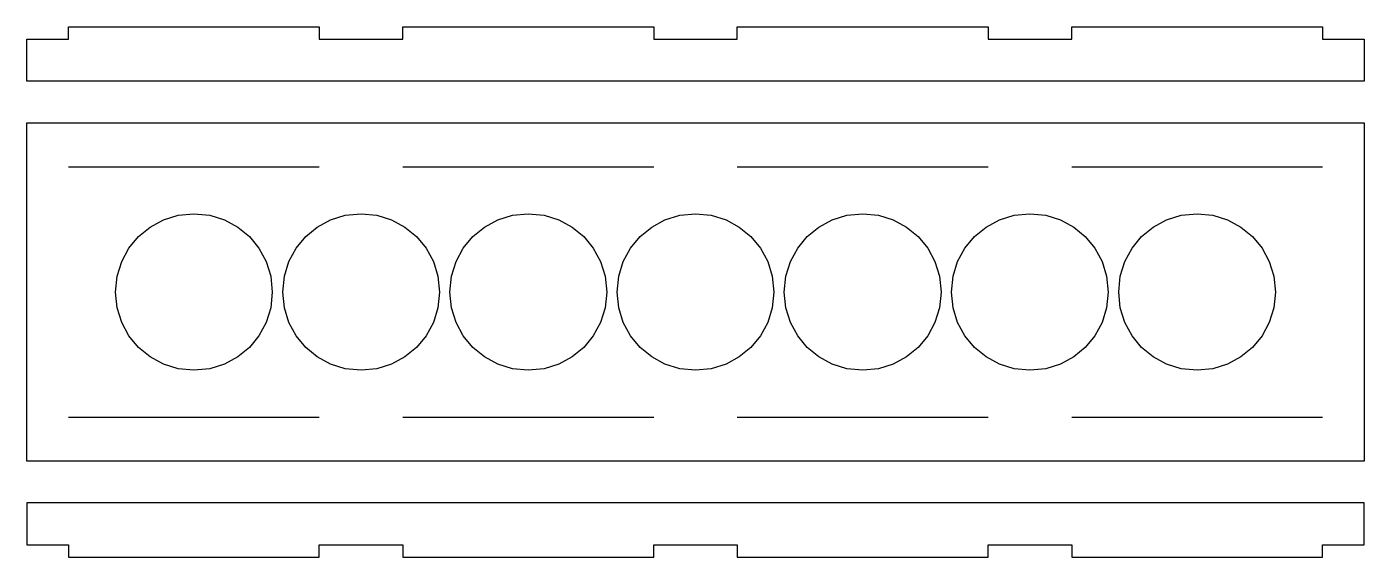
# Model space of a CAD drawing. Extents: x -160 to 160, y -64 to 64.
import ezdxf

# ---------------------------------------------------------------- set-up
doc = ezdxf.new("R2010")
doc.units = 0
doc.layers.add('EBENE_1', color=7, linetype='CONTINUOUS')

# ---------------------------------------------------------------- blocks, each defined once
blk = doc.blocks.new('BLOCK_2')
at = {"layer": 'EBENE_1', "color": 250}
for points in [[(-160, 40.5), (160, 40.5)], [(-160, -40.5), (-160, 40.5)], [(160, 40.5), (160, -40.5)], [(-150, 30), (-90, 30)], [(-70, 30), (-10, 30)], [(10, 30), (70, 30)], [(90, 30), (150, 30)], [(-130.48, 15.55), (-127.3, 17.28)], [(-127.3, 17.28), (-123.78, 18.37)], [(-123.78, 18.37), (-120, 18.75)], [(-120, 18.75), (-116.22, 18.37)], [(-116.22, 18.37), (-112.7, 17.28)], [(-112.7, 17.28), (-109.52, 15.55)], [(-90.48, 15.55), (-87.3, 17.28)], [(-87.3, 17.28), (-83.78, 18.37)], [(-83.78, 18.37), (-80, 18.75)], [(-80, 18.75), (-76.22, 18.37)], [(-76.22, 18.37), (-72.7, 17.28)], [(-72.7, 17.28), (-69.52, 15.55)], [(-50.48, 15.55), (-47.3, 17.28)], [(-47.3, 17.28), (-43.78, 18.37)], [(-43.78, 18.37), (-40, 18.75)], [(-40, 18.75), (-36.22, 18.37)], [(-36.22, 18.37), (-32.7, 17.28)], [(-32.7, 17.28), (-29.52, 15.55)], [(-10.48, 15.55), (-7.3, 17.28)], [(-7.3, 17.28), (-3.78, 18.37)], [(-3.78, 18.37), (0, 18.75)], [(0, 18.75), (3.78, 18.37)], [(3.78, 18.37), (7.3, 17.28)], [(7.3, 17.28), (10.48, 15.55)], [(29.52, 15.55), (32.7, 17.28)], [(32.7, 17.28), (36.22, 18.37)], [(36.22, 18.37), (40, 18.75)], [(40, 18.75), (43.78, 18.37)], [(43.78, 18.37), (47.3, 17.28)], [(47.3, 17.28), (50.48, 15.55)], [(69.52, 15.55), (72.7, 17.28)], [(72.7, 17.28), (76.22, 18.37)], [(76.22, 18.37), (80, 18.75)], [(80, 18.75), (83.78, 18.37)], [(83.78, 18.37), (87.3, 17.28)], [(87.3, 17.28), (90.48, 15.55)], [(109.52, 15.55), (112.7, 17.28)], [(112.7, 17.28), (116.22, 18.37)], [(116.22, 18.37), (120, 18.75)], [(120, 18.75), (123.78, 18.37)], [(123.78, 18.37), (127.3, 17.28)], [(127.3, 17.28), (130.48, 15.55)], [(-135.55, 10.48), (-133.26, 13.26)], [(-133.26, 13.26), (-130.48, 15.55)], [(-109.52, 15.55), (-106.74, 13.26)], [(-106.74, 13.26), (-104.45, 10.48)], [(-95.55, 10.48), (-93.26, 13.26)], [(-93.26, 13.26), (-90.48, 15.55)], [(-69.52, 15.55), (-66.74, 13.26)], [(-66.74, 13.26), (-64.45, 10.48)], [(-55.55, 10.48), (-53.26, 13.26)], [(-53.26, 13.26), (-50.48, 15.55)], [(-29.52, 15.55), (-26.74, 13.26)], [(-26.74, 13.26), (-24.45, 10.48)], [(-15.55, 10.48), (-13.26, 13.26)], [(-13.26, 13.26), (-10.48, 15.55)], [(10.48, 15.55), (13.26, 13.26)], [(13.26, 13.26), (15.55, 10.48)], [(24.45, 10.48), (26.74, 13.26)], [(26.74, 13.26), (29.52, 15.55)], [(50.48, 15.55), (53.26, 13.26)], [(53.26, 13.26), (55.55, 10.48)], [(64.45, 10.48), (66.74, 13.26)], [(66.74, 13.26), (69.52, 15.55)], [(90.48, 15.55), (93.26, 13.26)], [(93.26, 13.26), (95.55, 10.48)], [(104.45, 10.48), (106.74, 13.26)], [(106.74, 13.26), (109.52, 15.55)], [(130.48, 15.55), (133.26, 13.26)], [(133.26, 13.26), (135.55, 10.48)], [(-137.28, 7.3), (-135.55, 10.48)], [(-104.45, 10.48), (-102.72, 7.3)], [(-97.28, 7.3), (-95.55, 10.48)], [(-64.45, 10.48), (-62.72, 7.3)], [(-57.28, 7.3), (-55.55, 10.48)], [(-24.45, 10.48), (-22.72, 7.3)], [(-17.28, 7.3), (-15.55, 10.48)], [(15.55, 10.48), (17.28, 7.3)], [(22.72, 7.3), (24.45, 10.48)], [(55.55, 10.48), (57.28, 7.3)], [(62.72, 7.3), (64.45, 10.48)], [(95.55, 10.48), (97.28, 7.3)], [(102.72, 7.3), (104.45, 10.48)], [(135.55, 10.48), (137.28, 7.3)], [(-138.37, 3.78), (-137.28, 7.3)], [(-102.72, 7.3), (-101.63, 3.78)], [(-98.37, 3.78), (-97.28, 7.3)], [(-62.72, 7.3), (-61.63, 3.78)], [(-58.37, 3.78), (-57.28, 7.3)], [(-22.72, 7.3), (-21.63, 3.78)], [(-18.37, 3.78), (-17.28, 7.3)], [(17.28, 7.3), (18.37, 3.78)], [(21.63, 3.78), (22.72, 7.3)], [(57.28, 7.3), (58.37, 3.78)], [(61.63, 3.78), (62.72, 7.3)], [(97.28, 7.3), (98.37, 3.78)], [(101.63, 3.78), (102.72, 7.3)], [(137.28, 7.3), (138.37, 3.78)], [(-138.75, 0), (-138.37, 3.78)], [(-101.63, 3.78), (-101.25, 0)], [(-98.75, 0), (-98.37, 3.78)], [(-61.63, 3.78), (-61.25, 0)], [(-58.75, 0), (-58.37, 3.78)], [(-21.63, 3.78), (-21.25, 0)], [(-18.75, 0), (-18.37, 3.78)], [(18.37, 3.78), (18.75, 0)], [(21.25, 0), (21.63, 3.78)], [(58.37, 3.78), (58.75, 0)], [(61.25, 0), (61.63, 3.78)], [(98.37, 3.78), (98.75, 0)], [(101.25, 0), (101.63, 3.78)], [(138.37, 3.78), (138.75, 0)], [(-138.37, -3.78), (-138.75, 0)], [(-101.25, 0), (-101.63, -3.78)], [(-101.25, 0), (-101.25, 0)], [(-98.37, -3.78), (-98.75, 0)], [(-61.25, 0), (-61.63, -3.78)], [(-61.25, 0), (-61.25, 0)], [(-18.37, -3.78), (-18.75, 0)], [(18.75, 0), (18.37, -3.78)], [(18.75, 0), (18.75, 0)], [(61.63, -3.78), (61.25, 0)], [(98.75, 0), (98.37, -3.78)], [(98.75, 0), (98.75, 0)], [(-58.37, -3.78), (-58.75, 0)], [(-21.25, 0), (-21.63, -3.78)], [(-21.25, 0), (-21.25, 0)], [(21.63, -3.78), (21.25, 0)], [(58.75, 0), (58.37, -3.78)], [(58.75, 0), (58.75, 0)], [(101.63, -3.78), (101.25, 0)], [(138.75, 0), (138.37, -3.78)], [(138.75, 0), (138.75, 0)], [(-137.28, -7.3), (-138.37, -3.78)], [(-101.63, -3.78), (-102.72, -7.3)], [(-97.28, -7.3), (-98.37, -3.78)], [(-61.63, -3.78), (-62.72, -7.3)], [(-57.28, -7.3), (-58.37, -3.78)], [(-21.63, -3.78), (-22.72, -7.3)], [(-17.28, -7.3), (-18.37, -3.78)], [(18.37, -3.78), (17.28, -7.3)], [(22.72, -7.3), (21.63, -3.78)], [(58.37, -3.78), (57.28, -7.3)], [(62.72, -7.3), (61.63, -3.78)], [(98.37, -3.78), (97.28, -7.3)], [(102.72, -7.3), (101.63, -3.78)], [(138.37, -3.78), (137.28, -7.3)], [(-135.55, -10.48), (-137.28, -7.3)], [(-102.72, -7.3), (-104.45, -10.48)], [(-95.55, -10.48), (-97.28, -7.3)], [(-62.72, -7.3), (-64.45, -10.48)], [(-55.55, -10.48), (-57.28, -7.3)], [(-22.72, -7.3), (-24.45, -10.48)], [(-15.55, -10.48), (-17.28, -7.3)], [(17.28, -7.3), (15.55, -10.48)], [(24.45, -10.48), (22.72, -7.3)], [(57.28, -7.3), (55.55, -10.48)], [(64.45, -10.48), (62.72, -7.3)], [(97.28, -7.3), (95.55, -10.48)], [(104.45, -10.48), (102.72, -7.3)], [(137.28, -7.3), (135.55, -10.48)], [(-133.26, -13.26), (-135.55, -10.48)], [(-104.45, -10.48), (-106.74, -13.26)], [(-93.26, -13.26), (-95.55, -10.48)], [(-64.45, -10.48), (-66.74, -13.26)], [(-53.26, -13.26), (-55.55, -10.48)], [(-24.45, -10.48), (-26.74, -13.26)], [(-13.26, -13.26), (-15.55, -10.48)], [(15.55, -10.48), (13.26, -13.26)], [(26.74, -13.26), (24.45, -10.48)], [(55.55, -10.48), (53.26, -13.26)], [(66.74, -13.26), (64.45, -10.48)], [(95.55, -10.48), (93.26, -13.26)], [(106.74, -13.26), (104.45, -10.48)], [(135.55, -10.48), (133.26, -13.26)], [(-130.48, -15.55), (-133.26, -13.26)], [(-127.3, -17.28), (-130.48, -15.55)], [(-109.52, -15.55), (-112.7, -17.28)], [(-106.74, -13.26), (-109.52, -15.55)], [(-90.48, -15.55), (-93.26, -13.26)], [(-87.3, -17.28), (-90.48, -15.55)], [(-69.52, -15.55), (-72.7, -17.28)], [(-66.74, -13.26), (-69.52, -15.55)], [(-50.48, -15.55), (-53.26, -13.26)], [(-47.3, -17.28), (-50.48, -15.55)], [(-29.52, -15.55), (-32.7, -17.28)], [(-26.74, -13.26), (-29.52, -15.55)], [(-10.48, -15.55), (-13.26, -13.26)], [(-7.3, -17.28), (-10.48, -15.55)], [(10.48, -15.55), (7.3, -17.28)], [(13.26, -13.26), (10.48, -15.55)], [(29.52, -15.55), (26.74, -13.26)], [(32.7, -17.28), (29.52, -15.55)], [(50.48, -15.55), (47.3, -17.28)], [(53.26, -13.26), (50.48, -15.55)], [(69.52, -15.55), (66.74, -13.26)], [(72.7, -17.28), (69.52, -15.55)], [(90.48, -15.55), (87.3, -17.28)], [(93.26, -13.26), (90.48, -15.55)], [(109.52, -15.55), (106.74, -13.26)], [(112.7, -17.28), (109.52, -15.55)], [(130.48, -15.55), (127.3, -17.28)], [(133.26, -13.26), (130.48, -15.55)], [(-123.78, -18.37), (-127.3, -17.28)], [(-120, -18.75), (-123.78, -18.37)], [(-116.22, -18.37), (-120, -18.75)], [(-112.7, -17.28), (-116.22, -18.37)], [(-83.78, -18.37), (-87.3, -17.28)], [(-80, -18.75), (-83.78, -18.37)], [(-76.22, -18.37), (-80, -18.75)], [(-72.7, -17.28), (-76.22, -18.37)], [(-43.78, -18.37), (-47.3, -17.28)], [(-40, -18.75), (-43.78, -18.37)], [(-36.22, -18.37), (-40, -18.75)], [(-32.7, -17.28), (-36.22, -18.37)], [(-3.78, -18.37), (-7.3, -17.28)], [(0, -18.75), (-3.78, -18.37)], [(3.78, -18.37), (0, -18.75)], [(7.3, -17.28), (3.78, -18.37)], [(36.22, -18.37), (32.7, -17.28)], [(40, -18.75), (36.22, -18.37)], [(43.78, -18.37), (40, -18.75)], [(47.3, -17.28), (43.78, -18.37)], [(76.22, -18.37), (72.7, -17.28)], [(80, -18.75), (76.22, -18.37)], [(83.78, -18.37), (80, -18.75)], [(87.3, -17.28), (83.78, -18.37)], [(116.22, -18.37), (112.7, -17.28)], [(120, -18.75), (116.22, -18.37)], [(123.78, -18.37), (120, -18.75)], [(127.3, -17.28), (123.78, -18.37)], [(-150, -30), (-90, -30)], [(-70, -30), (-10, -30)], [(10, -30), (70, -30)], [(90, -30), (150, -30)], [(160, -40.5), (-160, -40.5)]]:
    blk.add_lwpolyline(points, dxfattribs=at)

msp = doc.modelspace()

# ---------------------------------------------------------------- linework, layer by layer
at = {"layer": 'EBENE_1', "color": 250}
for points in [[(160, 50.5), (-160, 50.5), (-160, 60.5), (-150, 60.5), (-150, 63.5), (-90, 63.5), (-90, 60.5), (-70, 60.5), (-70, 63.5), (-10, 63.5), (-10, 60.5), (10, 60.5), (10, 63.5), (70, 63.5), (70, 60.5), (90, 60.5), (90, 63.5), (150, 63.5), (150, 60.5), (160, 60.5), (160, 50.5)], [(160, -50.5), (-160, -50.5), (-160, -60.5), (-150, -60.5), (-150, -63.5), (-90, -63.5), (-90, -60.5), (-70, -60.5), (-70, -63.5), (-10, -63.5), (-10, -60.5), (10, -60.5), (10, -63.5), (70, -63.5), (70, -60.5), (90, -60.5), (90, -63.5), (150, -63.5), (150, -60.5), (160, -60.5), (160, -50.5)]]:
    msp.add_lwpolyline(points, dxfattribs=at)

# ---------------------------------------------------------------- block references
at = {"layer": 'EBENE_1'}
msp.add_blockref('BLOCK_2', (0, 0), dxfattribs=at)

doc.saveas('drawing.dxf')
